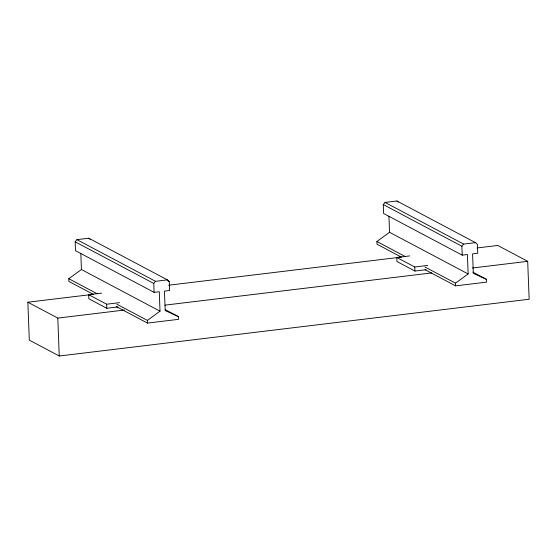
<?xml version="1.0" encoding="UTF-8"?>
<svg xmlns="http://www.w3.org/2000/svg" width="557" height="557" viewBox="0 0 557 557"><rect width="100%" height="100%" fill="white"/><g stroke="black" fill="none" stroke-linecap="round" stroke-linejoin="round"><path stroke-width="0.84" d="M147.473 323.088L147.368 320.386L160.019 311.182L159.274 291.736L154.094 292.362L75.501 250.699L75.16 241.794L76.922 239.649L88.786 238.215L167.372 279.879L169.286 281.577L169.627 290.489L164.447 291.116L165.199 310.562L178.435 316.627L178.539 319.335L147.473 323.088L116.183 306.51M154.094 292.362L153.753 283.457L155.514 281.313L167.372 279.879M455.591 285.873L455.487 283.165L468.145 273.967L467.393 254.521L462.213 255.148L383.627 213.484L383.286 204.572L385.047 202.428L396.911 200.993L475.497 242.657L477.412 244.356L477.753 253.268L472.573 253.895L473.318 273.341L486.56 279.412L486.665 282.12L455.591 285.873L425.075 269.692M462.213 255.148L461.871 246.236L463.64 244.091L475.497 242.657M93.297 294.375L68.88 281.431L68.776 278.723L81.426 269.525L80.814 253.456M401.416 257.153L377.005 244.21L376.901 241.501L389.552 232.304L388.932 216.241M118.021 306.921L106.798 308.272L88.835 298.747L88.681 294.688L101.625 293.121M426.147 269.699L414.923 271.057L396.96 261.532L396.8 257.466L409.75 255.907M477.022 247.962L497.749 245.456L527.695 261.33L529.15 299.241L59.251 356.007L29.305 340.132L27.85 302.214L93.499 294.291M168.646 285.212L401.005 257.146M88.681 294.688L106.645 304.213L119.588 302.646M396.8 257.466L414.77 266.991L427.713 265.431M27.85 302.214L57.796 318.089L124.302 310.054M164.9 305.152L431.814 272.909M472.413 268.008L527.695 261.33M385.047 202.428L463.64 244.091M383.286 204.572L461.871 246.236M472.823 272.129L486.56 279.412M389.552 232.304L468.145 273.967M376.901 241.501L405.127 256.471M424.97 266.984L455.487 283.165M167.761 280.77L169.286 281.577M76.922 239.649L155.514 281.313M75.16 241.794L153.753 283.457M165.464 309.755L178.435 316.627M81.426 269.525L160.019 311.182M68.776 278.723L97.009 293.685M116.845 304.206L147.368 320.386M396.911 200.993L398.185 202.128M88.786 238.215L90.06 239.35M414.77 266.991L414.923 271.057M106.645 304.213L106.798 308.272M57.796 318.089L59.251 356.007"/></g></svg>
